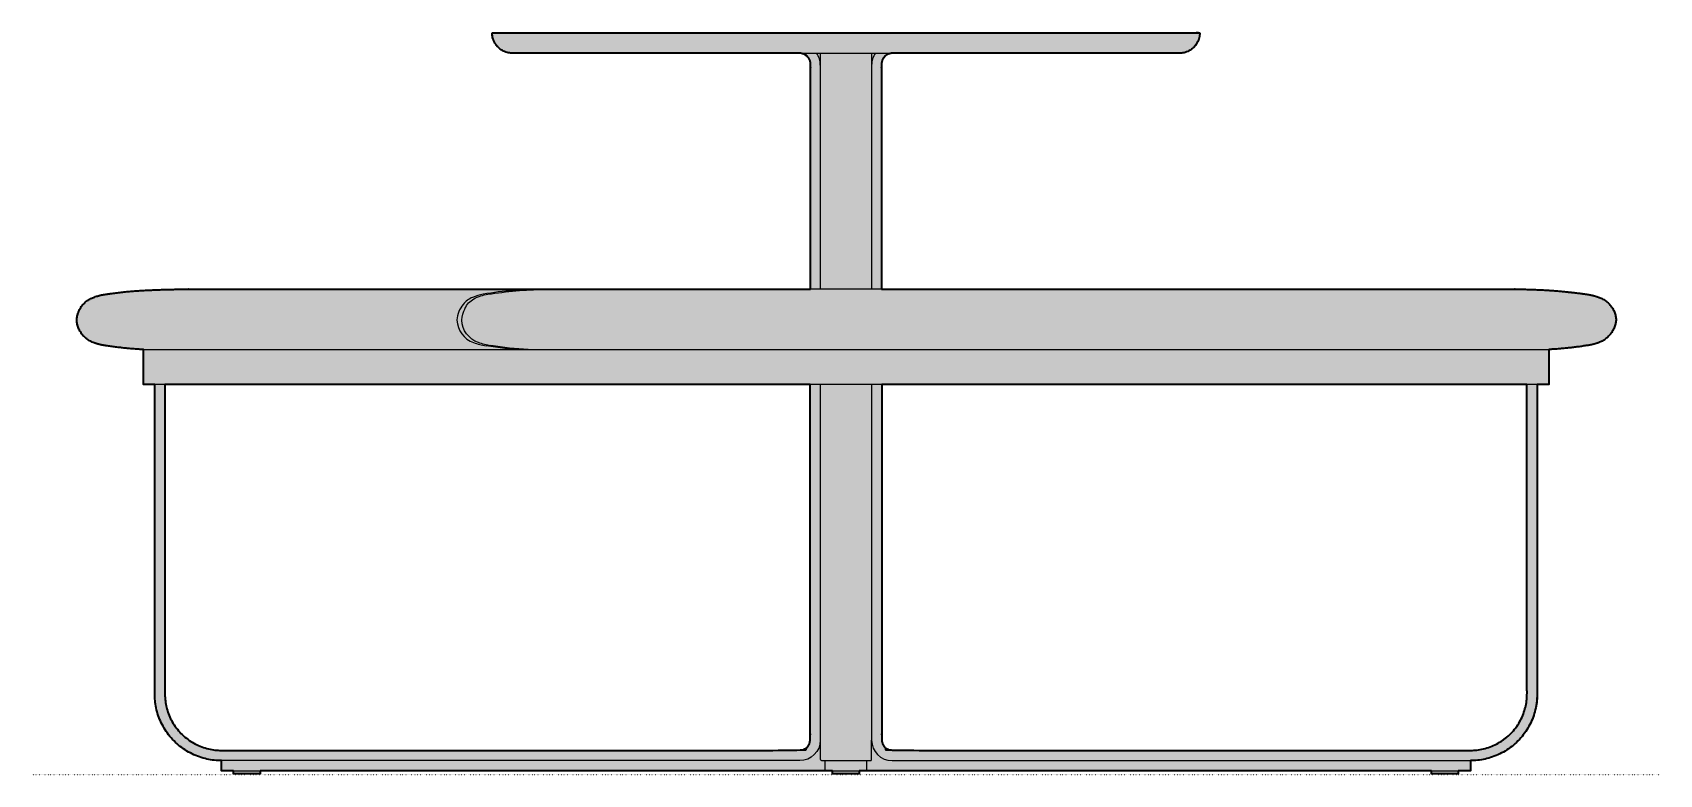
# Model space of a CAD drawing. Header units: millimetres. Extents: x -5 to 3526, y -1231 to 724.
# Drawn here: x 0 to 1586, y 0 to 724 of the extents above; entities that cross this region are included whole.
import ezdxf

# ---------------------------------------------------------------- set-up
doc = ezdxf.new("R2010")
doc.units = ezdxf.units.MM
doc.linetypes.add('Dots', pattern=[1, 0, -1])
doc.layers.add('Blocks', color=7, linetype='Continuous')
doc.layers.add('Blocks$Fill', color=7, linetype='Continuous', true_color=0xffffff)
for name, color, linetype, lineweight, true_color in [('Blocks$Inner', 7, 'Continuous', 25, 0x007f00), ('Blocks$Outline', 7, 'Continuous', 35, 0xff3f3f), ('Groud', 7, 'Dots', 25, 0x243775)]:
    doc.layers.add(name, color=color, linetype=linetype, lineweight=lineweight, true_color=true_color)

# ---------------------------------------------------------------- blocks, each defined once
blk = doc.blocks.new('Picnic Table 150 Front')
at = {"layer": 'Blocks$Fill'}
h = blk.add_hatch(color=256, dxfattribs=at)
h.paths.add_polyline_path([(448.1, 723.5), (1138.1, 723.5), (1138.1, 723.1), (1138.1, 722.6), (1138.1, 722.2), (1138.1, 721.7), (1138, 721.2), (1137.9, 720.8), (1137.9, 720.3), (1137.8, 719.9), (1137.7, 719.4), (1137.6, 718.9), (1137.5, 718.5), (1137.4, 718), (1137.2, 717.5), (1137.1, 717.1), (1136.9, 716.6), (1136.7, 716.1), (1136.5, 715.7), (1136.3, 715.2), (1136.1, 714.8), (1135.9, 714.3), (1135.7, 713.9), (1135.4, 713.4), (1135.1, 713), (1134.9, 712.6), (1134.6, 712.1), (1134.3, 711.7), (1134, 711.3), (1133.7, 710.9), (1133.3, 710.5), (1133, 710.1), (1132.6, 709.7), (1132.3, 709.4), (1131.9, 709), (1131.5, 708.6), (1131.1, 708.3), (1130.7, 708), (1130.3, 707.7), (1129.9, 707.3), (1129.5, 707), (1129.1, 706.8), (1128.6, 706.5), (1128.2, 706.2), (1127.8, 706), (1127.3, 705.7), (1126.9, 705.5), (1126.4, 705.3), (1126, 705.1), (1125.5, 704.9), (1125, 704.7), (1124.6, 704.6), (1124.1, 704.4), (1123.6, 704.3), (1123.2, 704.1), (1122.7, 704), (1122.2, 703.9), (1121.8, 703.8), (1121.3, 703.8), (1120.8, 703.7), (1120.4, 703.6), (1119.9, 703.6), (1119.5, 703.5), (1119, 703.5), (1118.6, 703.5), (1118.1, 703.5), (838.6, 703.5), (838.3, 703.5), (838.1, 703.5), (837.8, 703.5), (837.6, 703.5), (837.3, 703.4), (837.1, 703.4), (836.8, 703.4), (836.6, 703.3), (836.3, 703.3), (836.1, 703.2), (835.8, 703.1), (835.6, 703.1), (835.3, 703), (835.1, 702.9), (834.8, 702.8), (834.6, 702.7), (834.3, 702.6), (834.1, 702.5), (833.8, 702.4), (833.6, 702.3), (833.3, 702.2), (833.1, 702), (832.9, 701.9), (832.6, 701.7), (832.4, 701.6), (832.2, 701.4), (831.9, 701.2), (831.7, 701.1), (831.5, 700.9), (831.3, 700.7), (831.1, 700.5), (830.9, 700.3), (830.7, 700.1), (830.5, 699.9), (830.3, 699.7), (830.1, 699.5), (830, 699.3), (829.8, 699), (829.6, 698.8), (829.5, 698.6), (829.3, 698.3), (829.2, 698.1), (829, 697.9), (828.9, 697.6), (828.8, 697.4), (828.7, 697.1), (828.6, 696.9), (828.5, 696.6), (828.4, 696.4), (828.3, 696.1), (828.2, 695.9), (828.1, 695.6), (828.1, 695.4), (828, 695.1), (827.9, 694.9), (827.9, 694.6), (827.8, 694.4), (827.8, 694.1), (827.8, 693.9), (827.7, 693.6), (827.7, 693.4), (827.7, 693.1), (827.7, 692.9), (827.7, 692.6), (827.7, 473.3), (1446.3, 473.3), (1455, 473.3), (1463.7, 473), (1472.3, 472.6), (1481, 472.1), (1489.6, 471.4), (1498.3, 470.6), (1506.9, 469.6), (1515.5, 468.4), (1517.1, 468.2), (1518.6, 467.9), (1520.2, 467.6), (1521.7, 467.2), (1523.2, 466.8), (1524.7, 466.3), (1526.2, 465.9), (1527.7, 465.3), (1528.5, 465), (1528.9, 464.9), (1529.3, 464.7), (1529.7, 464.5), (1530.1, 464.3), (1530.5, 464.1), (1530.9, 463.9), (1531.3, 463.7), (1531.7, 463.5), (1532.1, 463.3), (1532.4, 463), (1532.8, 462.8), (1533.2, 462.5), (1533.6, 462.3), (1533.9, 462), (1534.3, 461.7), (1534.7, 461.4), (1535, 461.2), (1535.4, 460.9), (1535.7, 460.6), (1536.1, 460.2), (1536.4, 459.9), (1536.7, 459.6), (1537.1, 459.3), (1537.4, 458.9), (1537.7, 458.6), (1538, 458.2), (1538.3, 457.9), (1538.6, 457.5), (1538.9, 457.2), (1539.2, 456.8), (1539.4, 456.4), (1539.7, 456), (1540, 455.6), (1540.2, 455.3), (1540.5, 454.9), (1540.7, 454.5), (1540.9, 454.1), (1541.1, 453.6), (1541.3, 453.2), (1541.6, 452.8), (1541.8, 452.4), (1541.9, 452), (1542.1, 451.6), (1542.3, 451.1), (1542.5, 450.7), (1542.6, 450.3), (1542.8, 449.9), (1542.9, 449.4), (1543, 449), (1543.1, 448.6), (1543.3, 448.1), (1543.4, 447.7), (1543.5, 447.3), (1543.6, 446.8), (1543.6, 446.4), (1543.7, 445.9), (1543.8, 445.5), (1543.8, 445.1), (1543.9, 444.6), (1543.9, 444.2), (1544, 443.4), (1543.9, 442.5), (1543.8, 441.7), (1543.6, 440.8), (1543.4, 439.9), (1543.2, 439.1), (1543, 438.2), (1542.7, 437.4), (1542.4, 436.5), (1542.1, 435.7), (1541.7, 434.9), (1541.3, 434), (1540.9, 433.2), (1540.5, 432.4), (1540, 431.7), (1539.5, 430.9), (1539, 430.2), (1538.7, 429.8), (1538.4, 429.4), (1538.1, 429.1), (1537.8, 428.7), (1537.5, 428.4), (1537.2, 428.1), (1536.9, 427.7), (1536.6, 427.4), (1536, 426.8), (1535.3, 426.2), (1534.6, 425.6), (1533.9, 425), (1533.2, 424.5), (1532.5, 424), (1531.8, 423.5), (1531, 423.1), (1530.2, 422.6), (1529.5, 422.3), (1528.7, 421.9), (1527.9, 421.6), (1526.4, 421), (1524.8, 420.4), (1523.2, 419.9), (1521.6, 419.5), (1520, 419.1), (1518.3, 418.8), (1516.7, 418.5), (1515, 418.3), (1505.9, 417), (1496.7, 415.9), (1487.5, 415.1), (1478.3, 414.5), (1478.3, 380.5), (1467.1, 380.5), (1467.1, 78.5), (1467.1, 77.1), (1467.1, 75.6), (1467, 74.1), (1466.9, 72.7), (1466.7, 71.2), (1466.5, 69.7), (1466.3, 68.2), (1466.1, 66.7), (1465.8, 65.2), (1465.4, 63.6), (1465, 62.1), (1464.6, 60.6), (1464.2, 59.1), (1463.7, 57.6), (1463.1, 56.1), (1462.6, 54.6), (1462, 53.1), (1461.3, 51.6), (1460.6, 50.1), (1459.9, 48.6), (1459.1, 47.2), (1458.3, 45.8), (1457.4, 44.3), (1456.5, 42.9), (1455.6, 41.5), (1454.6, 40.2), (1453.6, 38.8), (1452.6, 37.5), (1451.5, 36.2), (1450.4, 35), (1449.3, 33.7), (1448.1, 32.5), (1446.9, 31.4), (1445.7, 30.2), (1444.4, 29.1), (1443.1, 28), (1441.8, 27), (1440.5, 26), (1439.1, 25), (1437.7, 24.1), (1436.3, 23.2), (1434.9, 22.3), (1433.4, 21.5), (1432, 20.8), (1430.5, 20), (1429, 19.3), (1427.6, 18.7), (1426.1, 18.1), (1424.6, 17.5), (1423.1, 17), (1421.5, 16.5), (1420, 16), (1418.5, 15.6), (1417, 15.2), (1415.5, 14.9), (1414, 14.6), (1412.5, 14.3), (1411, 14.1), (1409.5, 13.9), (1408, 13.8), (1406.5, 13.6), (1405, 13.6), (1403.6, 13.5), (1402.1, 13.5), (1402.1, 3.5), (1390.1, 3.5), (1390.1, 0.5), (1364.1, 0.5), (1364.1, 3.5), (806.1, 3.5), (806.1, 0.5), (780.1, 0.5), (780.1, 3.5), (222.1, 3.5), (222.1, 0.5), (196.1, 0.5), (196.1, 3.5), (184.1, 3.5), (184.1, 13.5), (182.7, 13.5), (181.2, 13.6), (179.8, 13.6), (178.3, 13.8), (176.8, 13.9), (175.3, 14.1), (173.8, 14.3), (172.3, 14.6), (170.8, 14.9), (169.3, 15.2), (167.8, 15.6), (166.2, 16), (164.7, 16.5), (163.2, 17), (161.7, 17.5), (160.2, 18.1), (158.7, 18.7), (157.2, 19.3), (155.7, 20), (154.3, 20.8), (152.8, 21.5), (151.4, 22.3), (150, 23.2), (148.6, 24.1), (147.2, 25), (145.8, 26), (144.5, 27), (143.2, 28), (141.9, 29.1), (140.6, 30.2), (139.4, 31.4), (138.2, 32.5), (137, 33.7), (135.9, 35), (134.7, 36.2), (133.7, 37.5), (132.6, 38.8), (131.6, 40.2), (130.7, 41.5), (129.7, 42.9), (128.8, 44.3), (128, 45.8), (127.2, 47.2), (126.4, 48.6), (125.7, 50.1), (125, 51.6), (124.3, 53.1), (123.7, 54.6), (123.1, 56.1), (122.6, 57.6), (122.1, 59.1), (121.6, 60.6), (121.2, 62.1), (120.9, 63.6), (120.5, 65.2), (120.2, 66.7), (120, 68.2), (119.7, 69.7), (119.5, 71.2), (119.4, 72.7), (119.3, 74.1), (119.2, 75.6), (119.1, 77.1), (119.1, 78.5), (119.1, 380.5), (108.1, 380.5), (108.1, 414.5), (99, 415.1), (89.8, 415.9), (80.7, 417), (71.6, 418.2), (70.1, 418.5), (68.5, 418.7), (66.9, 419), (65.4, 419.4), (63.9, 419.8), (62.4, 420.3), (60.9, 420.8), (59.4, 421.3), (58.6, 421.6), (58.2, 421.8), (57.8, 422), (57.4, 422.1), (57, 422.3), (56.6, 422.5), (56.2, 422.7), (55.8, 422.9), (55.4, 423.2), (55, 423.4), (54.7, 423.6), (54.3, 423.9), (53.9, 424.1), (53.5, 424.4), (53.2, 424.6), (52.8, 424.9), (52.4, 425.2), (52.1, 425.5), (51.7, 425.8), (51.4, 426.1), (51, 426.4), (50.7, 426.7), (50.4, 427), (50, 427.4), (49.7, 427.7), (49.4, 428), (49.1, 428.4), (48.8, 428.8), (48.5, 429.1), (48.2, 429.5), (47.9, 429.9), (47.6, 430.2), (47.4, 430.6), (47.1, 431), (46.9, 431.4), (46.6, 431.8), (46.4, 432.2), (46.2, 432.6), (45.9, 433), (45.7, 433.4), (45.5, 433.8), (45.3, 434.3), (45.1, 434.7), (45, 435.1), (44.8, 435.5), (44.6, 436), (44.5, 436.4), (44.3, 436.8), (44.2, 437.3), (44, 437.7), (43.9, 438.1), (43.8, 438.6), (43.7, 439), (43.6, 439.4), (43.5, 439.9), (43.4, 440.3), (43.4, 440.7), (43.3, 441.2), (43.3, 441.6), (43.2, 442), (43.2, 442.5), (43.1, 443.3), (43.2, 444.2), (43.2, 444.6), (43.3, 445.1), (43.3, 445.5), (43.4, 445.9), (43.4, 446.4), (43.5, 446.8), (43.6, 447.2), (43.7, 447.7), (43.8, 448.1), (43.9, 448.5), (44, 449), (44.2, 449.4), (44.3, 449.8), (44.5, 450.3), (44.6, 450.7), (44.8, 451.1), (45, 451.6), (45.1, 452), (45.3, 452.4), (45.5, 452.8), (45.7, 453.2), (45.9, 453.6), (46.2, 454.1), (46.4, 454.5), (46.6, 454.9), (46.9, 455.3), (47.1, 455.7), (47.4, 456), (47.6, 456.4), (47.9, 456.8), (48.2, 457.2), (48.5, 457.5), (48.8, 457.9), (49.1, 458.3), (49.4, 458.6), (49.7, 459), (50, 459.3), (50.4, 459.6), (50.7, 459.9), (51, 460.3), (51.4, 460.6), (51.7, 460.9), (52.1, 461.2), (52.4, 461.5), (52.8, 461.7), (53.2, 462), (53.5, 462.3), (53.9, 462.5), (54.3, 462.8), (54.7, 463), (55, 463.3), (55.4, 463.5), (55.8, 463.7), (56.2, 463.9), (56.6, 464.1), (57, 464.3), (57.4, 464.5), (57.8, 464.7), (58.2, 464.9), (58.6, 465), (59.4, 465.3), (60.9, 465.9), (62.4, 466.4), (63.9, 466.9), (65.4, 467.3), (66.9, 467.6), (68.5, 467.9), (70.1, 468.2), (71.6, 468.4), (82, 469.9), (92.5, 471), (103, 471.8), (113.5, 472.4), (131.5, 473.1), (149.6, 473.3), (498.2, 473.3), (498.7, 473.3), (758.6, 473.3), (758.6, 692.6), (758.6, 692.9), (758.5, 693.1), (758.5, 693.4), (758.5, 693.6), (758.5, 693.9), (758.5, 694.1), (758.4, 694.4), (758.4, 694.6), (758.3, 694.9), (758.3, 695.1), (758.2, 695.4), (758.1, 695.6), (758.1, 695.9), (758, 696.1), (757.9, 696.4), (757.8, 696.6), (757.7, 696.9), (757.6, 697.1), (757.5, 697.4), (757.3, 697.6), (757.2, 697.9), (757.1, 698.1), (756.9, 698.3), (756.8, 698.6), (756.6, 698.8), (756.5, 699), (756.3, 699.3), (756.1, 699.5), (756, 699.7), (755.8, 699.9), (755.6, 700.1), (755.4, 700.3), (755.2, 700.5), (755, 700.7), (754.8, 700.9), (754.5, 701.1), (754.3, 701.2), (754.1, 701.4), (753.9, 701.6), (753.6, 701.7), (753.4, 701.9), (753.2, 702), (752.9, 702.2), (752.7, 702.3), (752.4, 702.4), (752.2, 702.5), (751.9, 702.6), (751.7, 702.7), (751.4, 702.8), (751.2, 702.9), (750.9, 703), (750.7, 703.1), (750.4, 703.1), (750.2, 703.2), (749.9, 703.3), (749.7, 703.3), (749.4, 703.4), (749.2, 703.4), (748.9, 703.4), (748.7, 703.5), (748.4, 703.5), (748.2, 703.5), (747.9, 703.5), (747.7, 703.5), (468.1, 703.5), (467.7, 703.5), (467.2, 703.5), (466.8, 703.5), (466.3, 703.6), (465.9, 703.6), (465.4, 703.7), (465, 703.8), (464.5, 703.8), (464, 703.9), (463.6, 704), (463.1, 704.1), (462.6, 704.3), (462.2, 704.4), (461.7, 704.6), (461.2, 704.7), (460.8, 704.9), (460.3, 705.1), (459.9, 705.3), (459.4, 705.5), (458.9, 705.7), (458.5, 706), (458.1, 706.2), (457.6, 706.5), (457.2, 706.8), (456.8, 707), (456.3, 707.3), (455.9, 707.7), (455.5, 708), (455.1, 708.3), (454.7, 708.6), (454.4, 709), (454, 709.4), (453.6, 709.7), (453.3, 710.1), (452.9, 710.5), (452.6, 710.9), (452.3, 711.3), (452, 711.7), (451.7, 712.1), (451.4, 712.6), (451.1, 713), (450.9, 713.4), (450.6, 713.9), (450.4, 714.3), (450.1, 714.8), (449.9, 715.2), (449.7, 715.7), (449.5, 716.1), (449.4, 716.6), (449.2, 717.1), (449, 717.5), (448.9, 718), (448.8, 718.5), (448.7, 718.9), (448.6, 719.4), (448.5, 719.9), (448.4, 720.3), (448.3, 720.8), (448.3, 721.2), (448.2, 721.7), (448.2, 722.2), (448.2, 722.6), (448.1, 723.1)], flags=0)
h.paths.add_polyline_path([(828.1, 380.5), (828.1, 33.5), (828.1, 33.3), (828.1, 33.1), (828.2, 32.8), (828.2, 32.6), (828.2, 32.4), (828.2, 32.1), (828.3, 31.9), (828.3, 31.7), (828.3, 31.4), (828.4, 31.2), (828.5, 31), (828.5, 30.7), (828.6, 30.5), (828.7, 30.3), (828.7, 30), (828.8, 29.8), (828.9, 29.6), (829, 29.4), (829.1, 29.1), (829.2, 28.9), (829.4, 28.7), (829.5, 28.5), (829.6, 28.2), (829.8, 28), (829.9, 27.8), (830.1, 27.6), (830.2, 27.4), (830.4, 27.2), (830.5, 27), (830.7, 26.8), (830.9, 26.6), (831.1, 26.4), (831.2, 26.2), (831.4, 26.1), (831.6, 25.9), (831.8, 25.7), (832, 25.6), (832.2, 25.4), (832.4, 25.3), (832.7, 25.1), (832.9, 25), (833.1, 24.9), (833.3, 24.7), (833.5, 24.6), (833.8, 24.5), (834, 24.4), (834.2, 24.3), (834.5, 24.2), (834.7, 24.1), (834.9, 24), (835.1, 24), (835.4, 23.9), (835.6, 23.8), (835.8, 23.8), (836.1, 23.7), (836.3, 23.7), (836.5, 23.6), (836.8, 23.6), (837, 23.6), (837.2, 23.5), (837.5, 23.5), (837.7, 23.5), (837.9, 23.5), (838.1, 23.5), (1402.1, 23.5), (1403.4, 23.5), (1404.6, 23.6), (1405.8, 23.6), (1407.1, 23.7), (1408.3, 23.8), (1409.6, 24), (1410.9, 24.2), (1412.1, 24.4), (1413.4, 24.7), (1414.7, 25), (1416, 25.3), (1417.3, 25.6), (1418.6, 26), (1419.8, 26.4), (1421.1, 26.9), (1422.4, 27.4), (1423.6, 27.9), (1424.9, 28.4), (1426.2, 29), (1427.4, 29.6), (1428.6, 30.3), (1429.8, 31), (1431, 31.7), (1432.2, 32.5), (1433.4, 33.3), (1434.6, 34.1), (1435.7, 34.9), (1436.8, 35.8), (1437.9, 36.7), (1439, 37.6), (1440, 38.6), (1441, 39.6), (1442, 40.6), (1443, 41.7), (1443.9, 42.7), (1444.8, 43.8), (1445.7, 44.9), (1446.6, 46.1), (1447.4, 47.2), (1448.2, 48.4), (1448.9, 49.6), (1449.6, 50.8), (1450.3, 52), (1451, 53.2), (1451.6, 54.5), (1452.2, 55.7), (1452.8, 57), (1453.3, 58.3), (1453.8, 59.5), (1454.2, 60.8), (1454.6, 62.1), (1455, 63.4), (1455.4, 64.6), (1455.7, 65.9), (1456, 67.2), (1456.2, 68.5), (1456.4, 69.8), (1456.6, 71), (1456.8, 72.3), (1456.9, 73.6), (1457, 74.8), (1457.1, 76), (1457.1, 77.3), (1457.1, 78.5), (1457.1, 380.5)], flags=0)
h.paths.add_polyline_path([(129.1, 380.5), (129.1, 78.5), (129.1, 77.3), (129.2, 76), (129.3, 74.8), (129.4, 73.6), (129.5, 72.3), (129.6, 71), (129.8, 69.8), (130, 68.5), (130.3, 67.2), (130.6, 65.9), (130.9, 64.6), (131.3, 63.4), (131.6, 62.1), (132.1, 60.8), (132.5, 59.5), (133, 58.3), (133.5, 57), (134.1, 55.7), (134.7, 54.5), (135.3, 53.2), (135.9, 52), (136.6, 50.8), (137.3, 49.6), (138.1, 48.4), (138.9, 47.2), (139.7, 46.1), (140.6, 44.9), (141.4, 43.8), (142.3, 42.7), (143.3, 41.7), (144.2, 40.6), (145.2, 39.6), (146.3, 38.6), (147.3, 37.6), (148.4, 36.7), (149.5, 35.8), (150.6, 34.9), (151.7, 34.1), (152.9, 33.3), (154, 32.5), (155.2, 31.7), (156.4, 31), (157.6, 30.3), (158.9, 29.6), (160.1, 29), (161.4, 28.4), (162.6, 27.9), (163.9, 27.4), (165.2, 26.9), (166.4, 26.4), (167.7, 26), (169, 25.6), (170.3, 25.3), (171.6, 25), (172.8, 24.7), (174.1, 24.4), (175.4, 24.2), (176.7, 24), (177.9, 23.8), (179.2, 23.7), (180.4, 23.6), (181.7, 23.6), (182.9, 23.5), (184.1, 23.5), (748.1, 23.5), (748.4, 23.5), (748.6, 23.5), (748.8, 23.5), (749, 23.5), (749.3, 23.6), (749.5, 23.6), (749.7, 23.6), (750, 23.7), (750.2, 23.7), (750.4, 23.8), (750.6, 23.8), (750.9, 23.9), (751.1, 24), (751.3, 24), (751.6, 24.1), (751.8, 24.2), (752, 24.3), (752.3, 24.4), (752.5, 24.5), (752.7, 24.6), (752.9, 24.7), (753.2, 24.9), (753.4, 25), (753.6, 25.1), (753.8, 25.3), (754, 25.4), (754.2, 25.6), (754.4, 25.7), (754.6, 25.9), (754.8, 26.1), (755, 26.2), (755.2, 26.4), (755.4, 26.6), (755.6, 26.8), (755.7, 27), (755.9, 27.2), (756.1, 27.4), (756.2, 27.6), (756.4, 27.8), (756.5, 28), (756.6, 28.2), (756.8, 28.5), (756.9, 28.7), (757, 28.9), (757.1, 29.1), (757.2, 29.4), (757.3, 29.6), (757.4, 29.8), (757.5, 30), (757.6, 30.3), (757.7, 30.5), (757.7, 30.7), (757.8, 31), (757.9, 31.2), (757.9, 31.4), (758, 31.7), (758, 31.9), (758, 32.1), (758.1, 32.4), (758.1, 32.6), (758.1, 32.8), (758.1, 33.1), (758.1, 33.3), (758.1, 33.5), (758.1, 380.5)], flags=0)
at = {"layer": 'Blocks$Inner'}
for p, q in [((1138.1, 723.5), (448.1, 723.5)), ((468.1, 703.5), (1118.1, 703.5)), ((758.6, 692.6), (758.6, 473.3)), ((827.7, 692.6), (827.7, 473.3)), ((119.1, 78.5), (119.1, 380.5)), ((129.1, 78.5), (129.1, 380.5)), ((758.1, 380.5), (758.1, 33.5)), ((768.1, 380.5), (768.1, 33.5)), ((818.1, 380.5), (818.1, 33.5)), ((828.1, 380.5), (828.1, 33.5)), ((1457.1, 78.5), (1457.1, 380.5)), ((1467.1, 78.5), (1467.1, 380.5)), ((768.1, 33.5), (768.1, 14.5)), ((818.1, 14.5), (818.1, 33.5)), ((748.1, 23.5), (184.1, 23.5)), ((838.1, 23.5), (1402.1, 23.5)), ((748.1, 13.5), (184.1, 13.5)), ((769.1, 13.5), (817.1, 13.5)), ((838.1, 13.5), (1402.1, 13.5))]:
    blk.add_line(p, q, dxfattribs=at)
for points in [[(768.1, 703.5), (768.1, 473.3)], [(818.1, 703.5), (818.1, 473.3)], [(1478.3, 414.5), (1478.3, 380.5), (108.1, 380.5), (108.1, 415.2)], [(184.1, 13.5), (184.1, 3.5), (1402.1, 3.5), (1402.1, 13.5)], [(196.1, 3.5), (196.1, 0.5), (222.1, 0.5), (222.1, 3.5)], [(772.8, 3.5), (772.8, 13.5)], [(780.1, 3.5), (780.1, 0.5), (806.1, 0.5), (806.1, 3.5)], [(813.5, 3.5), (813.5, 13.5)], [(1364.1, 3.5), (1364.1, 0.5), (1390.1, 0.5), (1390.1, 3.5)]]:
    blk.add_lwpolyline(points, dxfattribs=at)
for centre, radius, start, end in [((468.1, 723.5), 20, 180, 270), ((1118.1, 723.5), 20, 270, 0), ((748.1, 692), 20, 0, 35.0996), ((838.1, 692), 20, 144.9004, 180), ((838.6, 692.6), 10.9, 90, 180), ((438.2, 443.9), 23.4, 113.3694, 141.2713), ((446.7, 424.2), 44.8, 99.4654, 113.3694), ((498.8, 111.9), 361.5, 90.0129, 99.4654), ((438.4, 442.1), 24.7, 138.3218, 177.1795), ((438.4, 444.5), 24.7, 182.8248, 250.1654), ((448.2, 467.9), 50, 248.6718, 263.1558), ((496.8, 771.6), 357.5, 261.226, 267.0851), ((1402.1, 78.5), 55, 270, 0), ((1402.1, 78.5), 65, 270, 0), ((838.1, 33.5), 20, 180, 270), ((838.1, 33.5), 10, 180, 270), ((770.5, 15.9), 2.73, 209.9995, 240.0006), ((817.1, 14.5), 1, 270, 0)]:
    blk.add_arc(centre, radius, start, end, dxfattribs=at)
at = {"layer": 'Blocks$Inner', "extrusion": (0, 0, -1)}
for centre, radius, start, end in [((-747.7, 692.6), 10.9, 90, 180), ((-440.6, 445.9), 20.8, 24.161, 60.4113), ((-449.5, 428.9), 39.9, 61.4239, 82.1571), ((-509.8, 43.6), 429.8, 81.1962, 88.5221), ((-443.1, 442.1), 24.7, 2.8205, 29.7818), ((-443.1, 444.5), 24.7, 289.8346, 357.1752), ((-452.9, 467.9), 50, 276.8442, 291.3282), ((-501.5, 771.6), 357.5, 272.926, 278.774), ((-184.1, 78.5), 65, 270, 360), ((-184.1, 78.5), 55, 270, 0), ((-748.1, 33.5), 10, 180, 270), ((-748.1, 33.5), 20, 180, 270)]:
    blk.add_arc(centre, radius, start, end, dxfattribs=at)
at = {"layer": 'Blocks$Inner'}
for points, weights in [([(59.4, 465.3), (43.9, 459.8), (43.1, 443.3)], [1, 0.832159758082, 1]), ([(71.6, 468.4), (65.3, 467.7), (59.4, 465.3)], [1, 0.992014790435, 1]), ([(113.5, 472.4), (92.5, 471.6), (71.6, 468.4)], [1, 0.998264153743, 1]), ([(149.6, 473.3), (131.5, 473.3), (113.5, 472.4)], [1, 0.999639736898, 1]), ([(1515.5, 468.4), (1481.1, 473.3), (1446.3, 473.3)], [1, 0.997470809571, 1]), ([(1527.7, 465.3), (1521.8, 467.5), (1515.5, 468.4)], [1, 0.994614246605, 1]), ([(1544, 443.4), (1543.1, 459.7), (1527.7, 465.3)], [1, 0.834342253255, 1]), ([(43.1, 443.3), (43.9, 426.9), (59.4, 421.3)], [1, 0.832248060385, 1]), ([(1527.9, 421.6), (1542.5, 427.5), (1544, 443.4)], [1, 0.856633039791, 1]), ([(59.4, 421.3), (65.3, 419), (71.6, 418.2)], [1, 0.992024885037, 1]), ([(71.6, 418.2), (89.8, 415.4), (108.1, 414.5)], [1, 0.998681479063, 1]), ([(1478.3, 414.5), (1496.7, 415.4), (1515, 418.3)], [1, 0.998664152217, 1]), ([(1515, 418.3), (1521.7, 419), (1527.9, 421.6)], [1, 0.99110015845, 1])]:
    blk.add_rational_spline(points, weights, degree=2, dxfattribs=at)
for points in [[(1446.3, 473.3), (149.6, 473.3)], [(108.1, 414.5), (1478.3, 414.5)]]:
    blk.add_open_spline(points, degree=1, dxfattribs=at)
at = {"layer": 'Blocks$Outline'}
for points in [[(119.1, 380.5), (108.1, 380.5), (108.1, 414.5)], [(1478.3, 414.5), (1478.3, 380.5), (1467.1, 380.5)], [(758.1, 380.5), (129.1, 380.5)], [(1457.1, 380.5), (828.1, 380.5)], [(196.1, 3.5), (184.1, 3.5), (184.1, 13.5)], [(222.1, 3.5), (222.1, 0.5), (196.1, 0.5), (196.1, 3.5)], [(780.1, 3.5), (222.1, 3.5)], [(806.1, 3.5), (806.1, 0.5), (780.1, 0.5), (780.1, 3.5)], [(1364.1, 3.5), (806.1, 3.5)], [(1390.1, 3.5), (1390.1, 0.5), (1364.1, 0.5), (1364.1, 3.5)], [(1402.1, 13.5), (1402.1, 3.5), (1390.1, 3.5)]]:
    blk.add_lwpolyline(points, dxfattribs=at)
for points, weights, knots in [([(448.1, 723.5), (793.1, 723.5), (1138.1, 723.5), (1138.1, 703.5), (1118.1, 703.5), (978.3, 703.5), (838.6, 703.5)], [1, 1, 1, 0.707106781187, 1, 1, 1], [-1402.831853, -1402.831853, -1402.831853, -712.831853, -712.831853, -681.415927, -681.415927, -401.844497, -401.844497, -401.844497]), ([(747.7, 703.5), (607.9, 703.5), (468.1, 703.5), (448.1, 703.5), (448.1, 723.5)], [1, 1, 1, 0.707106781187, 1], [-310.987356, -310.987356, -310.987356, -31.415927, -31.415927, 0, 0, 0]), ([(758.6, 473.3), (758.6, 583), (758.6, 692.6), (758.6, 703.5), (747.7, 703.5)], [1, 1, 1, 0.707106781187, 1], [-236.357624, -236.357624, -236.357624, -17.05436, -17.05436, 0, 0, 0]), ([(838.6, 703.5), (827.7, 703.5), (827.7, 692.6), (827.7, 583), (827.7, 473.3)], [1, 0.707106781187, 1, 1, 1], [0, 0, 0, 17.05436, 17.05436, 236.357624, 236.357624, 236.357624]), ([(108.1, 414.5), (89.8, 415.4), (71.6, 418.2), (65.3, 419), (59.4, 421.3), (43.9, 426.9), (43.1, 443.3), (43.9, 459.8), (59.4, 465.3), (65.3, 467.7), (71.6, 468.4), (92.5, 471.6), (113.5, 472.4), (131.5, 473.3), (149.6, 473.3), (323.9, 473.3), (498.2, 473.3)], [0.999999638076, 0.99868166005, 1, 0.992024885037, 1, 0.832248060385, 1, 0.832159758082, 1, 0.992014790435, 1, 0.998264153743, 1, 0.999639736898, 1, 1, 1], [-1634.688564, -1634.688564, -1634.688564, -1597.96861, -1597.96861, -1585.334822, -1585.334822, -1556.301188, -1556.301188, -1527.27759, -1527.27759, -1514.643049, -1514.643049, -1472.507147, -1472.507147, -1436.461942, -1436.461942, -1087.783926, -1087.783926, -1087.783926]), ([(827.7, 473.3), (1137, 473.3), (1446.3, 473.3), (1481.1, 473.3), (1515.5, 468.4), (1521.8, 467.5), (1527.7, 465.3), (1543.1, 459.7), (1544, 443.4), (1542.5, 427.5), (1527.9, 421.6)], [1, 1, 1, 0.997470809571, 1, 0.994614246605, 1, 0.834342253255, 1, 0.856633039791, 1], [-758.325614, -758.325614, -758.325614, -139.718581, -139.718581, -70.293663, -70.293663, -57.665695, -57.665695, -28.713568, -28.713568, 0, 0, 0]), ([(1527.9, 421.6), (1521.7, 419), (1515, 418.3), (1496.7, 415.4), (1478.3, 414.5)], [1, 0.99110015845, 1, 0.998664152217, 1], [-3055.150077, -3055.150077, -3055.150077, -3041.779181, -3041.779181, -3004.812137, -3004.812137, -3004.812137]), ([(184.1, 13.5), (119.1, 13.5), (119.1, 78.5), (119.1, 229.5), (119.1, 380.5)], [1, 0.707106781187, 1, 1, 1], [942.415346, 942.415346, 942.415346, 1044.517103, 1044.517103, 1346.516543, 1346.516543, 1346.516543]), ([(129.1, 380.5), (129.1, 229.5), (129.1, 78.5), (129.1, 23.5), (184.1, 23.5), (466.1, 23.5), (748.1, 23.5), (758.1, 23.5), (758.1, 33.5), (758.1, 207), (758.1, 380.5)], [1, 1, 1, 0.707106781187, 1, 1, 1, 0.707106781187, 1, 1, 1], [-1315.100648, -1315.100648, -1315.100648, -1013.101204, -1013.101204, -926.707406, -926.707406, -362.707407, -362.707407, -346.999443, -346.999443, 0, 0, 0]), ([(828.1, 380.5), (828.1, 207), (828.1, 33.5), (828.1, 23.5), (838.1, 23.5), (1120.1, 23.5), (1402.1, 23.5), (1457.1, 23.5), (1457.1, 78.5), (1457.1, 229.5), (1457.1, 380.5)], [1, 1, 1, 0.707106781187, 1, 1, 1, 0.707106781187, 1, 1, 1], [0, 0, 0, 346.999443, 346.999443, 362.707407, 362.707407, 926.713381, 926.713381, 1013.107179, 1013.107179, 1315.106623, 1315.106623, 1315.106623]), ([(1467.1, 380.5), (1467.1, 229.5), (1467.1, 78.5), (1467.1, 13.5), (1402.1, 13.5)], [1, 1, 1, 0.707106781187, 1], [-1346.525448, -1346.525448, -1346.525448, -1044.525369, -1044.525369, -942.422408, -942.422408, -942.422408])]:
    blk.add_rational_spline(points, weights, degree=2, knots=knots, dxfattribs=at)
blk.add_rational_spline([(498.2, 473.3), (498.5, 473.3), (498.7, 473.3)], [0.999947286312, 0.999973435622, 1], degree=2, dxfattribs=at)
blk.add_open_spline([(498.7, 473.3), (628.6, 473.3), (758.6, 473.3)], degree=2, dxfattribs=at)

msp = doc.modelspace()

# ---------------------------------------------------------------- linework, layer by layer
at = {"layer": 'Groud'}
msp.add_lwpolyline([(0, 0), (1586.3, 0)], dxfattribs=at)

# ---------------------------------------------------------------- block references
at = {"layer": 'Blocks'}
msp.add_blockref('Picnic Table 150 Front', (0, 0), dxfattribs=at)

doc.saveas('drawing.dxf')
